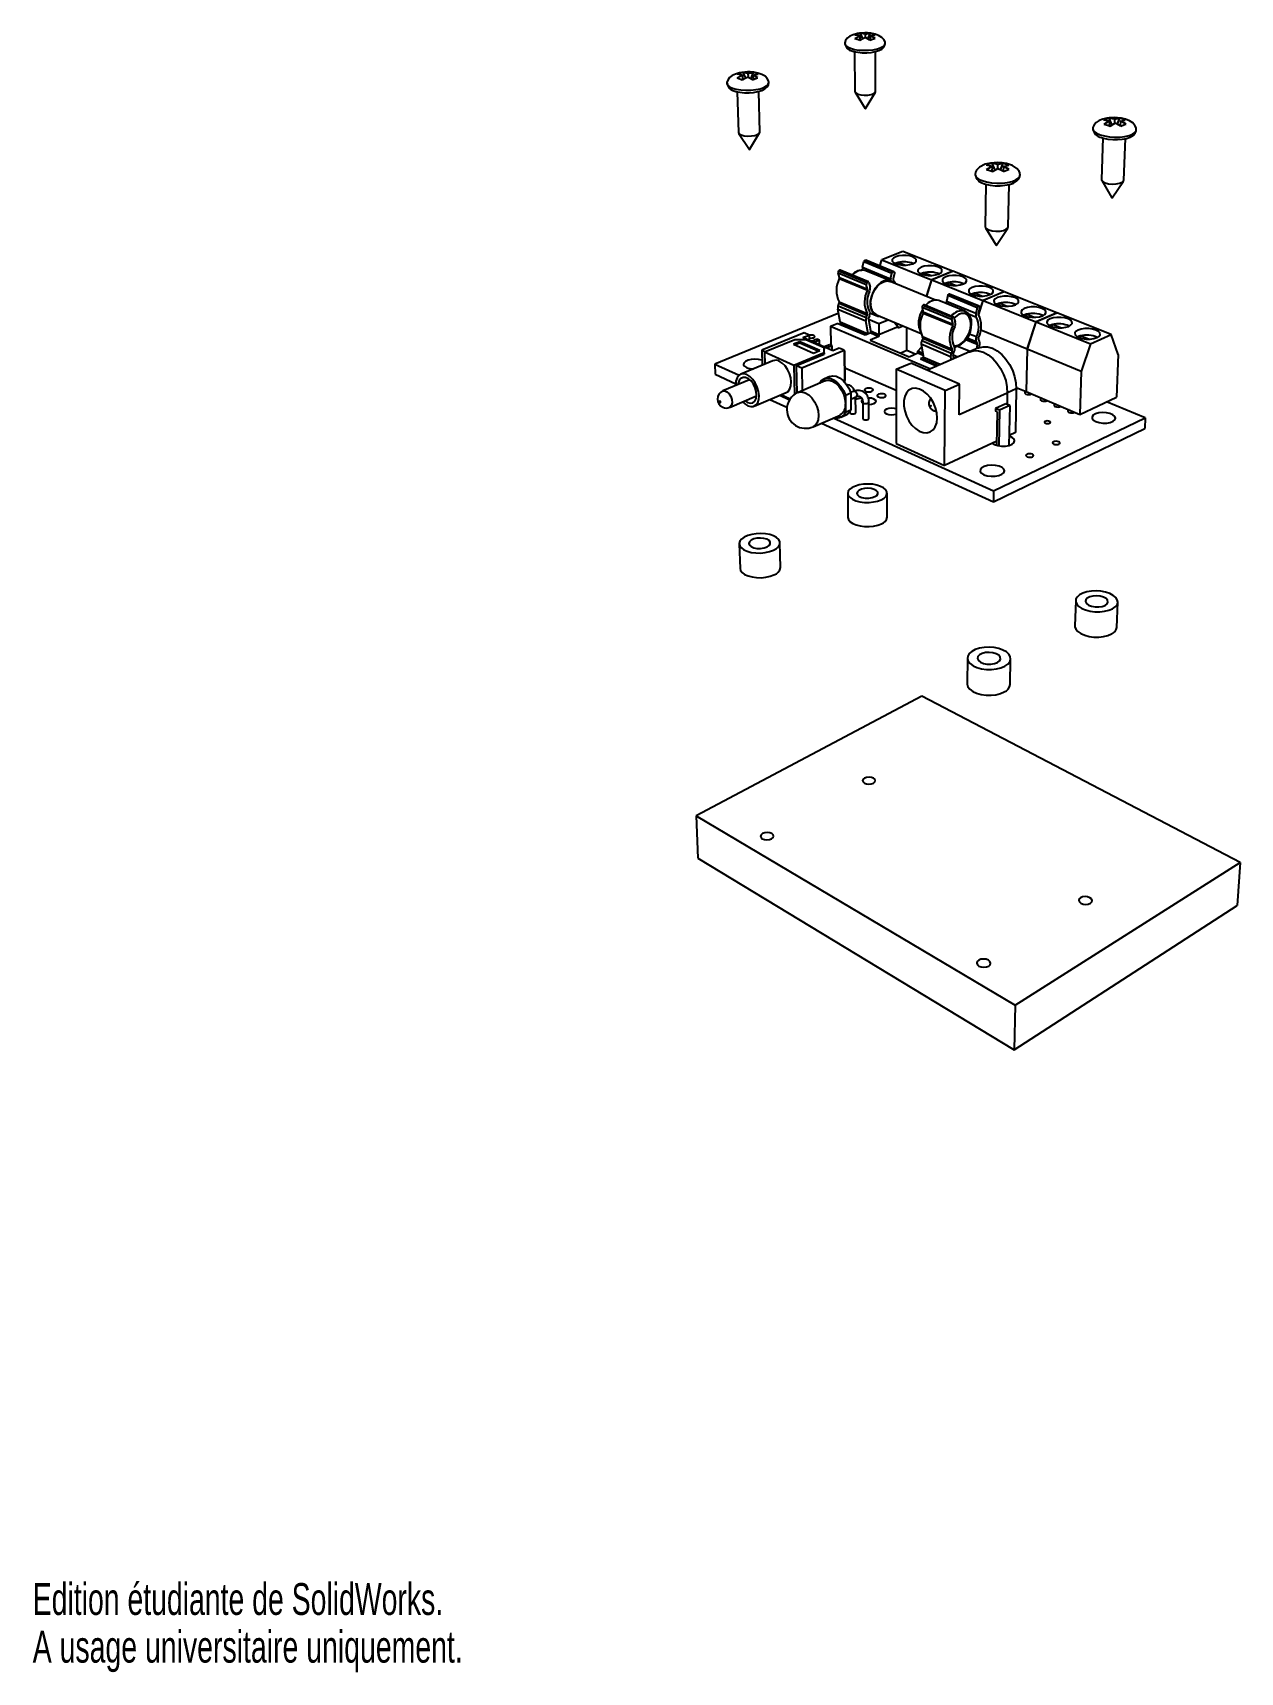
# Model space of a CAD drawing. Extents: x 0 to 142, y 0 to 192.
import ezdxf
from ezdxf.enums import TextEntityAlignment as Align

# ---------------------------------------------------------------- set-up
doc = ezdxf.new("R2010")
doc.units = 0
doc.layers.get('0').update_dxf_attribs({"linetype": 'CONTINUOUS'})

msp = doc.modelspace()

# ---------------------------------------------------------------- linework, layer by layer
at = {"color": 7, "linetype": 'CONTINUOUS'}
for p, q in [((97.05, 192.05), (96.47, 192.15)), ((97.05, 192.05), (97.06, 191.55)), ((97.66, 192.25), (97.08, 192.35)), ((97.08, 192.35), (97.35, 191.71)), ((97.66, 192.25), (98.25, 192.35)), ((97.66, 192.25), (97.66, 191.84)), ((98.25, 192.35), (97.97, 191.69)), ((98.25, 192.05), (98.84, 192.15)), ((98.25, 192.05), (98.26, 191.56)), ((96.44, 190.2), (96.47, 185.52)), ((98.91, 185.53), (98.89, 190.21)), ((83.27, 187.43), (82.69, 187.54)), ((83.27, 187.43), (83.28, 186.93)), ((83.91, 187.65), (83.34, 187.76)), ((83.34, 187.76), (83.62, 187.11)), ((83.91, 187.65), (84.55, 187.76)), ((83.91, 187.65), (83.93, 187.19)), ((84.55, 187.76), (84.24, 187.02)), ((84.51, 187.43), (85.14, 187.54)), ((84.51, 187.43), (84.52, 186.93)), ((82.67, 185.5), (82.8, 180.72)), ((85.32, 180.76), (85.21, 185.54)), ((96.5, 185.43), (97.69, 183.54)), ((97.71, 183.54), (98.88, 185.44)), ((126.33, 182.03), (125.67, 182.16)), ((126.94, 182.27), (126.27, 182.39)), ((126.27, 182.39), (126.61, 181.58)), ((126.33, 182.03), (126.32, 181.51)), ((126.94, 182.27), (126.92, 181.75)), ((126.94, 182.27), (127.52, 182.39)), ((127.52, 182.39), (127.23, 181.71)), ((127.62, 182.03), (127.6, 181.51)), ((127.62, 182.03), (128.2, 182.16)), ((82.83, 180.62), (84.1, 178.7)), ((84.12, 178.7), (85.29, 180.66)), ((125.58, 180.07), (125.41, 175.19)), ((128.03, 175.11), (128.22, 180)), ((113.21, 176.97), (112.54, 177.11)), ((112.54, 177.11), (112.89, 176.28)), ((113.21, 176.97), (113.84, 177.11)), ((113.84, 177.11), (113.52, 176.34)), ((112.57, 176.72), (111.9, 176.86)), ((112.57, 176.72), (112.56, 176.14)), ((113.21, 176.97), (113.2, 176.45)), ((113.9, 176.72), (113.89, 176.14)), ((113.9, 176.72), (114.53, 176.86)), ((111.83, 174.65), (111.76, 169.67)), ((114.46, 169.63), (114.56, 174.61)), ((125.44, 175.07), (126.63, 173.05)), ((126.65, 173.05), (127.99, 175)), ((111.79, 169.54), (113.06, 167.5)), ((113.08, 167.5), (114.42, 169.5)), ((97.37, 164.9), (97.51, 165.56)), ((97.51, 165.56), (100.82, 164.21)), ((97.66, 165.72), (100.97, 164.38)), ((97.66, 165.72), (97.72, 165.72)), ((97.72, 165.72), (101.03, 164.37)), ((101.05, 164.37), (97.74, 165.71)), ((99.4, 165.04), (99.63, 165.78)), ((102.09, 166.76), (99.63, 165.78)), ((99.63, 165.78), (105.47, 163.42)), ((107.93, 164.43), (102.09, 166.76)), ((94.5, 164.24), (97.81, 162.88)), ((94.66, 163.7), (94.5, 164.24)), ((94.58, 164.47), (94.64, 164.51)), ((94.58, 164.47), (97.89, 163.1)), ((94.64, 164.51), (97.95, 163.15)), ((94.66, 163.7), (97.96, 162.33)), ((98.05, 163.18), (94.74, 164.54)), ((97.37, 164.9), (100.67, 163.55)), ((97.75, 164.49), (97.65, 164.52)), ((100.65, 163.3), (97.75, 164.49)), ((100.67, 163.55), (100.82, 164.21)), ((101.11, 164.21), (100.96, 163.55)), ((100.97, 164.38), (101.03, 164.37)), ((101.54, 165.45), (101.21, 165.34)), ((101.54, 165.45), (101.23, 165.32)), ((101.54, 165.22), (101.54, 165.45)), ((102.3, 165.14), (101.54, 165.45)), ((104.54, 164.24), (104.21, 164.13)), ((104.54, 164.24), (104.23, 164.11)), ((104.54, 164.01), (104.54, 164.24)), ((105.33, 163.92), (104.54, 164.24)), ((105.47, 163.42), (107.93, 164.43)), ((107.95, 164.43), (105.49, 163.41)), ((107.93, 164.42), (107.93, 164.43)), ((113.96, 162.03), (107.95, 164.43)), ((94.64, 163.56), (97.95, 162.19)), ((97.96, 162.33), (97.81, 162.88)), ((97.89, 163.1), (97.95, 163.15)), ((98.1, 163.11), (98.25, 162.57)), ((105.95, 161.05), (100.62, 163.23)), ((105.47, 163.42), (104.87, 161.49)), ((104.88, 161.48), (105.49, 163.41)), ((105.49, 163.41), (111.5, 160.99)), ((107.41, 163.09), (107.08, 162.98)), ((107.41, 163.09), (107.1, 162.96)), ((107.4, 162.85), (107.41, 163.09)), ((108.22, 162.76), (107.41, 163.09)), ((110.98, 160.31), (107.51, 161.72)), ((107.57, 161.72), (107.51, 161.72)), ((111.04, 160.31), (107.57, 161.72)), ((111.07, 160.31), (107.59, 161.72)), ((110.49, 161.84), (110.17, 161.73)), ((110.49, 161.84), (110.18, 161.71)), ((110.49, 161.6), (110.49, 161.84)), ((111.34, 161.5), (110.49, 161.84)), ((111.5, 160.99), (113.96, 162.03)), ((113.98, 162.02), (111.52, 160.98)), ((113.96, 162.02), (113.96, 162.03)), ((120.16, 159.55), (113.98, 162.02)), ((94.48, 159.99), (97.77, 158.6)), ((94.75, 158.48), (94.48, 159.99)), ((94.52, 160.38), (94.63, 160.67)), ((94.52, 160.38), (97.81, 158.99)), ((94.63, 160.83), (97.92, 159.45)), ((94.63, 160.67), (97.92, 159.29)), ((107.82, 158.75), (104.35, 160.18)), ((104.35, 160.18), (104.5, 159.63)), ((104.49, 160.46), (104.43, 160.41)), ((107.9, 158.98), (104.43, 160.41)), ((107.96, 159.03), (104.49, 160.46)), ((108.06, 159.05), (104.59, 160.48)), ((109.37, 159.74), (106.34, 160.98)), ((107.36, 161.56), (107.21, 160.89)), ((110.68, 159.47), (107.21, 160.89)), ((110.83, 160.15), (107.36, 161.56)), ((110.83, 160.15), (110.68, 159.47)), ((110.96, 159.47), (111.12, 160.15)), ((111.5, 160.99), (110.98, 159.34)), ((111.04, 160.31), (110.98, 160.31)), ((110.99, 159.32), (111.52, 160.98)), ((111.52, 160.98), (117.71, 158.48)), ((113.44, 160.66), (113.12, 160.55)), ((113.44, 160.66), (113.13, 160.52)), ((113.44, 160.41), (113.44, 160.66)), ((114.31, 160.3), (113.44, 160.66)), ((94.57, 159.5), (80.04, 153.53)), ((93.62, 157.98), (94.4, 158.31)), ((93.62, 157.98), (93.65, 155.74)), ((93.62, 157.98), (105.33, 152.96)), ((97.69, 156.91), (94.4, 158.31)), ((94.75, 158.48), (98.03, 157.08)), ((94.86, 158.11), (95.01, 158.17)), ((94.88, 158.12), (94.88, 158.24)), ((94.93, 158.21), (97.84, 156.97)), ((98.03, 157.08), (97.77, 158.6)), ((97.81, 158.99), (97.92, 159.29)), ((98.06, 158.81), (99.29, 158.29)), ((98.06, 158.79), (98.33, 157.24)), ((98.19, 159.2), (98.08, 158.91)), ((98.24, 159.53), (98.98, 159.22)), ((99.01, 159.3), (104.24, 157.11)), ((99.29, 158.29), (100.36, 158.74)), ((99.29, 158.29), (99.29, 156.97)), ((101.56, 157.92), (99.29, 156.97)), ((101.12, 158.42), (101.56, 157.92)), ((101.2, 158.38), (101.16, 158.36)), ((102.15, 157.98), (101.56, 157.73)), ((101.56, 157.73), (101.56, 157.92)), ((102.56, 155.12), (102.56, 157.81)), ((107.95, 158.05), (104.48, 159.48)), ((107.97, 158.19), (104.5, 159.63)), ((107.82, 158.75), (107.97, 158.19)), ((107.96, 159.03), (107.9, 158.98)), ((108.26, 158.44), (108.11, 158.99)), ((116.62, 159.38), (116.3, 159.27)), ((116.62, 159.38), (116.31, 159.25)), ((116.61, 159.13), (116.62, 159.38)), ((117.52, 159.01), (116.62, 159.38)), ((117.71, 158.48), (116.68, 155.29)), ((116.7, 155.29), (117.73, 158.48)), ((117.71, 158.48), (120.16, 159.55)), ((120.18, 159.55), (117.73, 158.48)), ((117.73, 158.48), (124.1, 155.9)), ((119.65, 158.16), (119.34, 158.05)), ((119.65, 158.16), (119.35, 158.02)), ((119.64, 157.9), (119.65, 158.16)), ((120.59, 157.78), (119.65, 158.16)), ((120.17, 159.54), (120.16, 159.55)), ((126.55, 157.01), (120.18, 159.55)), ((90.51, 157.19), (85.57, 155.16)), ((89.41, 156.37), (85.87, 154.91)), ((90.02, 156.15), (89.28, 155.85)), ((90.73, 156.37), (89.41, 156.37)), ((90.02, 156), (89.46, 155.77)), ((92.36, 155.13), (90.02, 156.15)), ((90.02, 156.15), (90.02, 156)), ((92.18, 155.05), (90.02, 156)), ((90.36, 156.64), (91.09, 156.94)), ((93.88, 155.1), (90.36, 156.64)), ((91.09, 156.94), (90.51, 157.19)), ((92.88, 155.43), (90.73, 156.37)), ((91.09, 156.94), (91.1, 156.31)), ((92.02, 156.45), (91.39, 156.19)), ((92.31, 156.32), (91.68, 156.06)), ((92.31, 156.32), (92.02, 156.45)), ((92.32, 155.78), (92.31, 156.32)), ((98.35, 157.18), (97.69, 156.91)), ((98.03, 157.05), (98.03, 157.08)), ((99.29, 156.78), (98.27, 156.35)), ((98.27, 156.35), (102.83, 154.4)), ((99.29, 156.97), (98.3, 157.39)), ((98.35, 157.18), (99.29, 156.78)), ((99.29, 156.97), (99.29, 156.78)), ((104.43, 156.55), (104.31, 156.25)), ((107.77, 154.79), (104.31, 156.25)), ((107.88, 155.26), (104.42, 156.71)), ((107.88, 155.09), (104.43, 156.55)), ((110.71, 156.13), (110.82, 155.93)), ((111.08, 156.23), (110.97, 156.44)), ((111.05, 155.45), (111.12, 155.88)), ((116.68, 155.29), (111.25, 157.53)), ((122.92, 156.84), (122.61, 156.73)), ((122.92, 156.84), (122.62, 156.71)), ((122.91, 156.58), (122.92, 156.84)), ((123.89, 156.45), (122.92, 156.84)), ((124.1, 155.9), (123.04, 152.67)), ((124.1, 155.9), (126.55, 157.01)), ((127.38, 154.66), (126.55, 157.01)), ((85.57, 155.16), (86, 154.96)), ((85.57, 155.16), (85.61, 153.4)), ((89.31, 153.38), (85.87, 154.91)), ((85.87, 154.91), (85.9, 153.52)), ((89.28, 155.85), (91.62, 154.82)), ((92.86, 154.86), (89.31, 153.38)), ((89.63, 153.35), (92.86, 154.71)), ((90.26, 153.07), (95.2, 155.16)), ((91.62, 154.82), (92.36, 155.13)), ((92.86, 154.86), (92.88, 155.43)), ((92.86, 154.71), (92.88, 155.27)), ((92.86, 154.86), (92.86, 154.71)), ((93.5, 155.8), (92.87, 155.54)), ((92.88, 155.43), (92.88, 155.27)), ((93.79, 155.68), (93.16, 155.41)), ((93.79, 155.68), (93.5, 155.8)), ((93.8, 155.14), (93.79, 155.68)), ((94.61, 155.41), (93.88, 155.1)), ((95.2, 155.16), (94.61, 155.41)), ((95.2, 155.16), (95.24, 151.44)), ((95.29, 155.03), (95.2, 155.06)), ((95.29, 155.03), (95.2, 154.99)), ((95.32, 151.59), (95.29, 155.03)), ((102.56, 155.12), (101.85, 154.82)), ((103.54, 154.7), (102.56, 155.12)), ((102.83, 154.4), (103.85, 154.84)), ((103.85, 155.03), (104.31, 155.54)), ((104.43, 154.78), (103.85, 155.03)), ((103.85, 154.84), (103.85, 155.03)), ((103.85, 154.84), (104.47, 154.58)), ((104.51, 154.29), (104.17, 154.14)), ((104.17, 154.14), (106.11, 153.3)), ((107.71, 154.39), (104.26, 155.85)), ((104.26, 155.85), (104.51, 154.31)), ((104.61, 153.95), (104.76, 154.01)), ((104.68, 154.04), (106.26, 153.37)), ((109.93, 154.97), (104.98, 152.81)), ((107.71, 154.39), (107.77, 154.03)), ((107.88, 155.09), (107.77, 154.79)), ((108.01, 154.62), (108.57, 154.38)), ((108.08, 154.16), (108.01, 154.6)), ((108.02, 154.71), (108.14, 155.01)), ((109.98, 154.99), (108.53, 155.6)), ((110.99, 155.43), (110.09, 155.03)), ((110.83, 155.82), (110.75, 155.32)), ((116.68, 155.29), (116.56, 150.31)), ((116.7, 155.29), (116.58, 150.3)), ((123.04, 152.67), (116.7, 155.29)), ((127.38, 154.66), (127.18, 149.66)), ((80.04, 153.53), (82.89, 152.24)), ((80.04, 153.53), (80.08, 152.33)), ((80.08, 152.33), (82.49, 151.23)), ((86.85, 153.91), (83.07, 152.34)), ((89.31, 153.38), (89.38, 149.96)), ((89.63, 153.35), (90.26, 153.07)), ((89.69, 150.15), (89.63, 153.35)), ((90.26, 153.07), (90.3, 150.42)), ((93.52, 152.08), (92.89, 151.81)), ((95.3, 153.09), (101.33, 150.45)), ((101.33, 152.92), (103.02, 153.65)), ((107.06, 150.43), (101.33, 152.92)), ((101.33, 152.92), (101.33, 144.19)), ((105.86, 152.43), (103.02, 153.65)), ((108.75, 151.19), (105.86, 152.43)), ((123.04, 152.67), (122.87, 147.63)), ((84.12, 151.7), (80.96, 150.38)), ((84.65, 148.6), (88.42, 150.2)), ((92.99, 151.57), (89.82, 150.21)), ((95.36, 149.87), (95.99, 150.14)), ((96.36, 150.35), (95.98, 150.18)), ((95.99, 150.14), (96.01, 148.16)), ((106.98, 141.62), (107.06, 150.43)), ((107.06, 150.43), (108.75, 151.19)), ((108.71, 147.56), (108.75, 151.19)), ((114.36, 150.13), (108.71, 147.56)), ((114.36, 150.13), (114.34, 148.81)), ((115.41, 150.61), (115.3, 145.51)), ((115.41, 150.8), (116.56, 150.31)), ((116.56, 150.31), (116.58, 150.32)), ((116.58, 150.3), (122.87, 147.63)), ((81.77, 148.45), (84.93, 149.79)), ((86.51, 149.39), (88.5, 148.47)), ((87.65, 149.87), (88.81, 149.34)), ((95.36, 149.87), (95.37, 148.87)), ((95.37, 148.87), (95.38, 147.88)), ((96, 149.43), (96.64, 149.7)), ((96.57, 147.83), (96.56, 149.67)), ((96.64, 149.7), (96.63, 149.7)), ((97.4, 149), (97.41, 147.14)), ((98.1, 147.14), (98.09, 149.01)), ((114.19, 148.87), (112.98, 148.32)), ((112.98, 148.32), (112.98, 148)), ((113.43, 148.13), (112.98, 148.32)), ((114.64, 148.68), (113.43, 148.13)), ((114.64, 148.68), (114.19, 148.87)), ((114.64, 148.68), (114.54, 143.98)), ((122.87, 147.63), (127.18, 149.66)), ((130.54, 147.21), (126.01, 149.11)), ((91.57, 146.17), (94.73, 147.55)), ((92.57, 146.61), (112.72, 137.38)), ((93.94, 147.21), (112.74, 138.66)), ((94.83, 147.31), (95.46, 147.59)), ((95.38, 147.88), (96.01, 148.16)), ((95.88, 147.94), (95.88, 147.83)), ((112.74, 138.66), (130.54, 147.21)), ((113.17, 147.92), (112.98, 148)), ((113.17, 147.92), (113.1, 144)), ((113.43, 148.13), (113.35, 143.94)), ((130.54, 147.21), (130.49, 145.98)), ((113.11, 144.48), (106.98, 141.62)), ((112.72, 137.38), (130.49, 145.98)), ((115.3, 145.51), (114.57, 145.16)), ((101.33, 144.19), (106.98, 141.62)), ((112.74, 138.66), (112.72, 137.38)), ((95.63, 138.36), (95.66, 135.53)), ((100.26, 135.56), (100.25, 138.38)), ((82.91, 132.44), (83, 129.55)), ((87.74, 129.67), (87.67, 132.55)), ((122.39, 125.76), (122.29, 122.81)), ((127.19, 122.62), (127.31, 125.57)), ((109.67, 119.03), (109.63, 116.02)), ((114.69, 115.93), (114.75, 118.94)), ((104.34, 114.54), (77.85, 100.51)), ((141.69, 95.04), (104.34, 114.54)), ((77.85, 100.51), (115.29, 78.29)), ((77.85, 100.51), (78.04, 95.53)), ((78.04, 95.53), (115.17, 73.05)), ((115.29, 78.29), (141.69, 95.04)), ((141.69, 95.04), (141.34, 89.99)), ((115.17, 73.05), (141.34, 89.99)), ((115.29, 78.29), (115.17, 73.05))]:
    msp.add_line(p, q, dxfattribs=at)
at = {"color": 8, "linetype": 'CONTINUOUS'}
for p, q in [((110.73, 159.01), (109.82, 159.38)), ((110.83, 155.82), (109.5, 156.38)), ((110.82, 155.93), (109.55, 156.45)), ((110.71, 156.13), (109.63, 156.58)), ((110.73, 156.71), (109.88, 157.06)), ((106.49, 153.47), (104.51, 154.31)), ((115.41, 150.61), (114.37, 150.14)), ((88.87, 149.43), (87.78, 149.93))]:
    msp.add_line(p, q, dxfattribs=at)
at = {"color": 7, "linetype": 'CONTINUOUS'}
for points in [[(97.65, 192.41), (97.01, 192.37), (96.76, 192.32), (96.27, 192.18), (95.88, 192.01), (95.57, 191.78), (95.37, 191.51), (95.29, 191.24), (95.28, 191.15)], [(95.28, 191.17), (95.29, 191.12), (95.38, 190.93), (95.61, 190.75), (95.96, 190.59)], [(95.96, 190.59), (96.41, 190.47), (96.93, 190.39), (97.49, 190.36), (98.07, 190.37), (98.62, 190.43), (99.11, 190.53), (99.52, 190.67), (99.82, 190.84), (99.99, 191.02), (100.03, 191.17)], [(96.13, 190.29), (96.34, 190.22), (96.82, 190.13), (97.33, 190.08), (97.86, 190.07), (98.37, 190.11), (98.85, 190.2), (99.27, 190.33), (99.64, 190.51), (99.86, 190.72), (100, 190.95), (100.02, 191.17)], [(96.46, 191.75), (96.88, 191.98), (97.05, 192.05)], [(96.46, 191.75), (96.88, 191.62), (97.05, 191.55)], [(97.08, 192.35), (96.64, 192.22), (96.47, 192.15)], [(97.05, 191.55), (97.47, 191.78), (97.65, 191.85)], [(100.03, 191.17), (100.01, 191.36), (99.88, 191.63), (99.63, 191.88), (99.26, 192.1), (98.84, 192.26), (98.36, 192.36), (97.94, 192.41), (97.65, 192.41)], [(98.23, 191.55), (97.82, 191.78), (97.65, 191.85)], [(98.23, 191.55), (98.67, 191.71), (98.84, 191.75)], [(98.84, 192.15), (98.42, 192.31), (98.25, 192.35)], [(98.84, 191.75), (98.43, 191.98), (98.25, 192.05)], [(83.88, 187.83), (83.22, 187.77), (82.95, 187.72), (82.47, 187.57), (82.08, 187.39), (81.76, 187.15), (81.55, 186.87), (81.46, 186.56), (81.46, 186.48)], [(82.64, 187.12), (83.08, 187.36), (83.27, 187.43)], [(82.64, 187.12), (83.06, 186.97), (83.23, 186.9)], [(83.34, 187.76), (82.87, 187.62), (82.69, 187.54)], [(83.23, 186.9), (83.67, 187.14), (83.86, 187.22)], [(84.45, 186.9), (84.04, 187.14), (83.86, 187.22)], [(86.36, 186.56), (86.34, 186.77), (86.19, 187.05), (85.93, 187.31), (85.54, 187.53), (85.1, 187.68), (84.61, 187.78), (84.17, 187.82), (83.88, 187.83)], [(84.45, 186.9), (84.92, 187.07), (85.09, 187.12)], [(85.09, 187.12), (84.68, 187.36), (84.51, 187.43)], [(85.14, 187.54), (84.72, 187.71), (84.55, 187.76)], [(81.46, 186.49), (81.46, 186.47), (81.53, 186.27), (81.75, 186.08), (82.1, 185.91)], [(82.1, 185.91), (82.55, 185.78), (83.08, 185.7), (83.66, 185.66), (84.25, 185.67), (84.83, 185.74), (85.35, 185.84), (85.78, 185.99), (86.11, 186.17), (86.31, 186.37), (86.36, 186.56)], [(82.27, 185.61), (82.5, 185.53), (82.99, 185.43), (83.51, 185.38), (84.06, 185.37), (84.59, 185.42), (85.09, 185.51), (85.54, 185.64), (85.92, 185.84), (86.17, 186.06), (86.32, 186.3), (86.36, 186.56)], [(96.47, 185.52), (96.47, 185.49), (96.58, 185.35), (96.82, 185.22)], [(96.82, 185.22), (97.16, 185.14), (97.57, 185.1), (97.99, 185.11), (98.38, 185.17), (98.68, 185.28), (98.86, 185.42), (98.91, 185.53)], [(97.69, 183.53), (97.69, 183.54), (97.69, 183.54)], [(126.99, 182.47), (126.31, 182.44), (126.02, 182.39), (125.55, 182.28), (125.13, 182.11), (124.78, 181.88), (124.53, 181.6), (124.41, 181.29), (124.4, 181.16)], [(124.4, 181.17), (124.41, 181.05), (124.56, 180.83), (124.84, 180.62), (125.25, 180.44)], [(125.25, 180.44), (125.75, 180.3), (126.33, 180.21), (126.95, 180.17), (127.56, 180.18), (128.14, 180.25), (128.64, 180.37), (129.05, 180.53), (129.33, 180.72), (129.48, 180.93), (129.49, 181.03)], [(125.4, 180.12), (125.64, 180.05), (126.17, 179.94), (126.73, 179.88), (127.29, 179.88), (127.83, 179.92), (128.34, 180.02), (128.78, 180.18), (129.16, 180.41), (129.37, 180.64), (129.48, 180.92), (129.48, 181.04)], [(126.27, 182.39), (125.83, 182.24), (125.67, 182.16)], [(125.74, 181.7), (126.16, 181.95), (126.33, 182.03)], [(125.74, 181.7), (126.23, 181.54), (126.42, 181.47)], [(126.42, 181.47), (126.84, 181.72), (127.02, 181.8)], [(129.49, 181.02), (129.47, 181.24), (129.34, 181.54), (129.08, 181.83), (128.68, 182.08), (128.23, 182.26), (127.74, 182.39), (127.27, 182.45), (126.99, 182.47)], [(127.68, 181.47), (127.22, 181.72), (127.02, 181.8)], [(128.2, 182.16), (127.72, 182.34), (127.52, 182.39)], [(128.29, 181.7), (127.82, 181.95), (127.62, 182.03)], [(127.68, 181.47), (128.12, 181.65), (128.29, 181.7)], [(82.8, 180.72), (82.8, 180.7), (82.89, 180.55), (83.13, 180.42)], [(83.13, 180.42), (83.48, 180.32), (83.9, 180.28), (84.33, 180.3), (84.74, 180.36), (85.06, 180.48), (85.26, 180.62), (85.32, 180.76)], [(84.1, 178.7), (84.1, 178.7), (84.1, 178.7)], [(115.85, 175.72), (115.82, 175.97), (115.73, 176.19), (115.48, 176.49), (114.97, 176.83), (114.25, 177.07), (113.77, 177.15), (113.25, 177.19), (112.4, 177.13), (111.76, 176.98), (111.08, 176.63), (110.74, 176.29), (110.63, 176.06), (110.58, 175.79)], [(112.54, 177.11), (112.07, 176.94), (111.9, 176.86)], [(114.53, 176.86), (114.04, 177.05), (113.84, 177.11)], [(110.58, 175.79), (110.59, 175.7), (110.72, 175.47), (110.99, 175.25), (111.4, 175.06)], [(111.4, 175.06), (111.91, 174.91), (112.5, 174.81), (113.13, 174.76), (113.77, 174.78), (114.37, 174.85), (114.91, 174.97), (115.34, 175.15), (115.65, 175.35), (115.82, 175.58), (115.85, 175.73)], [(111.56, 174.73), (111.81, 174.65), (112.35, 174.53), (112.92, 174.47), (113.51, 174.47), (114.08, 174.52), (114.6, 174.62), (115.07, 174.78), (115.47, 175.02), (115.7, 175.27), (115.83, 175.55), (115.83, 175.73)], [(111.93, 176.37), (112.38, 176.63), (112.57, 176.72)], [(111.93, 176.37), (112.42, 176.2), (112.62, 176.12)], [(112.62, 176.12), (113.06, 176.38), (113.25, 176.47)], [(113.92, 176.12), (113.45, 176.38), (113.25, 176.47)], [(114.57, 176.37), (114.1, 176.63), (113.9, 176.72)], [(113.92, 176.12), (114.39, 176.31), (114.57, 176.37)], [(125.41, 175.19), (125.42, 175.11), (125.57, 174.94), (125.85, 174.8)], [(125.85, 174.8), (126.24, 174.7), (126.68, 174.66), (127.13, 174.67), (127.53, 174.75), (127.84, 174.87), (128, 175.02), (128.03, 175.11)], [(126.63, 173.05), (126.63, 173.05), (126.63, 173.05)], [(111.76, 169.67), (111.76, 169.61), (111.9, 169.43), (112.18, 169.28)], [(112.18, 169.28), (112.57, 169.17), (113.03, 169.12), (113.5, 169.14), (113.92, 169.22), (114.24, 169.35), (114.42, 169.51), (114.46, 169.63)], [(113.06, 167.49), (113.06, 167.5), (113.06, 167.5)], [(97.72, 165.72), (97.74, 165.71), (97.74, 165.71)], [(101.26, 166.11), (101, 165.97), (100.86, 165.8), (100.86, 165.62), (101, 165.45), (101.26, 165.31), (101.62, 165.2), (102.04, 165.15), (102.49, 165.15), (102.91, 165.2), (103.27, 165.31), (103.53, 165.45), (103.66, 165.62), (103.66, 165.8), (103.52, 165.97), (103.26, 166.11), (102.9, 166.22), (102.48, 166.27), (102.04, 166.27), (101.62, 166.22), (101.26, 166.11)], [(101.03, 164.37), (101.05, 164.37), (101.07, 164.36), (101.08, 164.35), (101.1, 164.33), (101.11, 164.3), (101.11, 164.27), (101.11, 164.24), (101.11, 164.21)], [(104.26, 164.91), (104, 164.76), (103.87, 164.59), (103.87, 164.41), (104.01, 164.24), (104.28, 164.09), (104.64, 163.99), (105.07, 163.93), (105.52, 163.93), (105.94, 163.99), (106.3, 164.09), (106.56, 164.24), (106.69, 164.41), (106.68, 164.59), (106.54, 164.76), (106.28, 164.91), (105.91, 165.02), (105.49, 165.07), (105.04, 165.07), (104.62, 165.02), (104.26, 164.91)], [(107.13, 163.76), (106.87, 163.61), (106.74, 163.44), (106.75, 163.25), (106.89, 163.08), (107.16, 162.93), (107.53, 162.82), (107.96, 162.76), (108.41, 162.76), (108.84, 162.82), (109.2, 162.93), (109.45, 163.08), (109.58, 163.25), (109.58, 163.44), (109.43, 163.61), (109.16, 163.76), (108.79, 163.87), (108.36, 163.92), (107.91, 163.92), (107.49, 163.87), (107.13, 163.76)], [(100.98, 163.08), (100.96, 163.1), (100.66, 163.3), (100.31, 163.37), (99.92, 163.31), (99.53, 163.12), (99.16, 162.81), (98.83, 162.41), (98.56, 161.93), (98.37, 161.4), (98.27, 160.87), (98.28, 160.37), (98.38, 159.92), (98.57, 159.55), (98.84, 159.3), (99.17, 159.17), (99.37, 159.15)], [(98.32, 160.64), (98.37, 161.16), (98.52, 161.69), (98.76, 162.19), (99.07, 162.63), (99.43, 162.97), (99.82, 163.2), (100.21, 163.29), (100.57, 163.24), (100.62, 163.23)], [(100.98, 163.42), (101.12, 163.17), (101.19, 162.99)], [(107.59, 161.72), (107.59, 161.72), (107.57, 161.72)], [(110.22, 162.52), (109.96, 162.37), (109.83, 162.19), (109.84, 162.01), (109.99, 161.83), (110.26, 161.68), (110.64, 161.57), (111.07, 161.51), (111.53, 161.51), (111.96, 161.57), (112.32, 161.68), (112.57, 161.83), (112.7, 162.01), (112.69, 162.19), (112.54, 162.37), (112.26, 162.52), (111.89, 162.63), (111.46, 162.68), (111.01, 162.68), (110.58, 162.63), (110.22, 162.52)], [(111.12, 160.15), (111.12, 160.18), (111.12, 160.21), (111.12, 160.24), (111.11, 160.26), (111.1, 160.28), (111.08, 160.3), (111.06, 160.31), (111.04, 160.31)], [(113.17, 161.33), (112.92, 161.18), (112.79, 161), (112.8, 160.81), (112.95, 160.64), (113.23, 160.48), (113.61, 160.37), (114.05, 160.31), (114.51, 160.31), (114.94, 160.37), (115.3, 160.48), (115.55, 160.64), (115.68, 160.81), (115.66, 161), (115.51, 161.18), (115.23, 161.33), (114.85, 161.44), (114.41, 161.5), (113.96, 161.5), (113.53, 161.44), (113.17, 161.33)], [(116.35, 160.06), (116.1, 159.9), (115.97, 159.72), (115.99, 159.53), (116.14, 159.35), (116.43, 159.19), (116.81, 159.08), (117.25, 159.02), (117.71, 159.02), (118.15, 159.08), (118.51, 159.19), (118.76, 159.35), (118.89, 159.53), (118.87, 159.72), (118.71, 159.9), (118.42, 160.06), (118.04, 160.17), (117.6, 160.23), (117.14, 160.23), (116.71, 160.17), (116.35, 160.06)], [(108.11, 158.99), (108.1, 159.01), (108.09, 159.03), (108.07, 159.05), (108.06, 159.06), (108.03, 159.06), (108.01, 159.05), (107.99, 159.04), (107.96, 159.03)], [(119.39, 158.84), (119.13, 158.68), (119.01, 158.5), (119.03, 158.3), (119.19, 158.12), (119.48, 157.96), (119.87, 157.85), (120.32, 157.79), (120.78, 157.79), (121.22, 157.85), (121.58, 157.96), (121.83, 158.12), (121.95, 158.3), (121.93, 158.5), (121.76, 158.68), (121.48, 158.84), (121.09, 158.95), (120.64, 159.01), (120.18, 159.01), (119.75, 158.95), (119.39, 158.84)], [(91.1, 156.62), (91.2, 156.6), (91.35, 156.58), (91.51, 156.6), (91.64, 156.63), (91.74, 156.69), (91.77, 156.76), (91.74, 156.82), (91.66, 156.88), (91.53, 156.92), (91.37, 156.93), (91.21, 156.92), (91.09, 156.88)], [(122.66, 157.53), (122.41, 157.37), (122.29, 157.18), (122.31, 156.98), (122.48, 156.8), (122.77, 156.64), (123.16, 156.52), (123.62, 156.46), (124.08, 156.46), (124.52, 156.52), (124.88, 156.64), (125.14, 156.8), (125.26, 156.98), (125.23, 157.18), (125.06, 157.37), (124.76, 157.53), (124.37, 157.64), (123.92, 157.7), (123.46, 157.7), (123.02, 157.64), (122.66, 157.53)], [(85.6, 153.99), (85.57, 154), (85.18, 154.08), (84.75, 154.11), (84.32, 154.07), (83.94, 153.97), (83.64, 153.83), (83.46, 153.65), (83.42, 153.46), (83.53, 153.28), (83.77, 153.13)], [(109.93, 154.97), (109.96, 154.98), (110.45, 155.11), (110.99, 155.09), (111.55, 154.92), (112.11, 154.62), (112.65, 154.19), (113.14, 153.65), (113.57, 153.02), (113.92, 152.32), (114.17, 151.59), (114.32, 150.85), (114.36, 150.13)], [(110.99, 155.43), (111.02, 155.44), (111.51, 155.56), (112.05, 155.54), (112.61, 155.38), (113.17, 155.08), (113.7, 154.65), (114.19, 154.11), (114.62, 153.49), (114.97, 152.8), (115.22, 152.07), (115.37, 151.33), (115.41, 150.61)], [(83.9, 148.64), (84.25, 148.54), (84.58, 148.57), (84.86, 148.73), (85.07, 149), (85.19, 149.38), (85.23, 149.83), (85.17, 150.33), (85.02, 150.83), (84.79, 151.31), (84.5, 151.73), (84.16, 152.07), (83.8, 152.29), (83.45, 152.39), (83.12, 152.36), (82.85, 152.2), (82.64, 151.92), (82.52, 151.54), (82.49, 151.09), (82.49, 151.02)], [(88.42, 150.2), (88.63, 150.33), (88.84, 150.61), (88.97, 150.99), (89.01, 151.43), (88.95, 151.93), (88.8, 152.43), (88.58, 152.9), (88.29, 153.32), (87.95, 153.65), (87.59, 153.87)], [(93.52, 152.08), (93.86, 152.16), (94.26, 152.1), (94.68, 151.91), (95.08, 151.6), (95.45, 151.19), (95.75, 150.69), (95.99, 150.14)], [(83.59, 149.22), (83.89, 149.03), (84.21, 148.95), (84.49, 149), (84.72, 149.18), (84.87, 149.48), (84.93, 149.86), (84.9, 150.3), (84.77, 150.75), (84.56, 151.18), (84.29, 151.55), (83.97, 151.81), (83.65, 151.96), (83.35, 151.97), (83.09, 151.85), (82.9, 151.61), (82.79, 151.26), (82.78, 151.14)], [(92.36, 151.3), (92.57, 151.59), (92.87, 151.8), (93.23, 151.89), (93.63, 151.83), (94.05, 151.64), (94.45, 151.33), (94.82, 150.91), (95.13, 150.42), (95.36, 149.87)], [(92.99, 151.57), (93.07, 151.6), (93.43, 151.63), (93.83, 151.52), (94.22, 151.28), (94.59, 150.92), (94.91, 150.47), (95.16, 149.95), (95.31, 149.41), (95.37, 148.87)], [(97.73, 150.34), (97.9, 150.29), (98.09, 150.28), (98.29, 150.29), (98.45, 150.34), (98.57, 150.42), (98.61, 150.5), (98.57, 150.59), (98.46, 150.66), (98.29, 150.71), (98.1, 150.72), (97.91, 150.71), (97.74, 150.66), (97.63, 150.59), (97.59, 150.5), (97.63, 150.42), (97.73, 150.34)], [(106.13, 147.2), (106.08, 147.79), (105.93, 148.41), (105.68, 149), (105.35, 149.55), (104.95, 150.01), (104.51, 150.37), (104.05, 150.6), (103.6, 150.7), (103.18, 150.65), (102.82, 150.46), (102.53, 150.15), (102.32, 149.73), (102.22, 149.21), (102.22, 148.64), (102.32, 148.04), (102.52, 147.43), (102.81, 146.87), (103.17, 146.37), (103.59, 145.95), (104.03, 145.65), (104.49, 145.48), (104.92, 145.45), (105.32, 145.56), (105.66, 145.81), (105.91, 146.18), (106.07, 146.65), (106.13, 147.2)], [(116.59, 150.29), (116.51, 150.27), (116.43, 150.21), (116.4, 150.13), (116.44, 150.06), (116.53, 150)], [(80.66, 149.04), (80.68, 149.03), (80.7, 149.04), (80.71, 149.06), (80.71, 149.09), (80.71, 149.12), (80.69, 149.15), (80.67, 149.18), (80.65, 149.19), (80.63, 149.2), (80.61, 149.19), (80.6, 149.17), (80.59, 149.14), (80.6, 149.11), (80.61, 149.08), (80.63, 149.05), (80.66, 149.04)], [(83.3, 149.1), (83.55, 148.87), (83.9, 148.64)], [(96.64, 149.7), (96.76, 149.75), (96.96, 149.76), (97.13, 149.7), (97.26, 149.56), (97.36, 149.34), (97.4, 149.05), (97.4, 149)], [(97.34, 149.34), (97.31, 149.31), (97.24, 149.17), (97.3, 149.02), (97.4, 148.94)], [(98.1, 148.79), (98.42, 148.82), (98.7, 148.9), (98.88, 149.02), (98.95, 149.17), (98.89, 149.31), (98.7, 149.43), (98.43, 149.51), (98.1, 149.54), (98.01, 149.54)], [(99.25, 149.67), (99.42, 149.62), (99.61, 149.6), (99.81, 149.62), (99.97, 149.67), (100.08, 149.74), (100.12, 149.83), (100.08, 149.92), (99.97, 149.99), (99.81, 150.04), (99.61, 150.05), (99.42, 150.04), (99.25, 149.99), (99.14, 149.92), (99.1, 149.83), (99.14, 149.74), (99.25, 149.67)], [(101.33, 148.26), (101.12, 148.32), (100.79, 148.35), (100.46, 148.32), (100.18, 148.24), (99.99, 148.11), (99.93, 147.97), (99.99, 147.82), (100.18, 147.7)], [(105.41, 148.62), (105.41, 148.63), (105.41, 148.63), (105.41, 148.63), (105.4, 148.63), (105.4, 148.63), (105.4, 148.63), (105.4, 148.63), (105.4, 148.63), (105.4, 148.63), (105.4, 148.62), (105.4, 148.62), (105.4, 148.62), (105.41, 148.62), (105.41, 148.62), (105.41, 148.62), (105.41, 148.62)], [(118.43, 149.52), (118.35, 149.49), (118.26, 149.43), (118.24, 149.35), (118.27, 149.28), (118.37, 149.22)], [(120.03, 148.84), (119.95, 148.81), (119.86, 148.75), (119.84, 148.68), (119.88, 148.6), (119.98, 148.54)], [(95.88, 147.83), (95.91, 147.77), (95.98, 147.72)], [(95.98, 147.72), (96.09, 147.69), (96.22, 147.68), (96.35, 147.69), (96.47, 147.72), (96.54, 147.77), (96.57, 147.83), (96.57, 147.83)], [(97.41, 147.14), (97.44, 147.08), (97.51, 147.03)], [(97.51, 147.03), (97.62, 147), (97.76, 146.99), (97.89, 147), (98, 147.03), (98.08, 147.08), (98.1, 147.14), (98.1, 147.14)], [(118.83, 146.59), (118.94, 146.55), (119.08, 146.54), (119.21, 146.55), (119.32, 146.59), (119.39, 146.64), (119.41, 146.7), (119.37, 146.75), (119.29, 146.8), (119.18, 146.84), (119.05, 146.85), (118.91, 146.84), (118.81, 146.8), (118.74, 146.75), (118.71, 146.7), (118.75, 146.64), (118.83, 146.59)], [(121.64, 148.16), (121.56, 148.13), (121.47, 148.06), (121.45, 147.99), (121.49, 147.92), (121.59, 147.86)], [(124.74, 146.78), (125.13, 146.66), (125.57, 146.6), (126.03, 146.61), (126.44, 146.68), (126.77, 146.82), (126.98, 146.99), (127.05, 147.19), (126.96, 147.39), (126.74, 147.57), (126.4, 147.72), (125.98, 147.8), (125.52, 147.83), (125.09, 147.79), (124.71, 147.68), (124.44, 147.53), (124.3, 147.34), (124.3, 147.14), (124.46, 146.94), (124.74, 146.78)], [(112.6, 144.24), (112.86, 144.08), (113.24, 143.96), (113.69, 143.9), (114.15, 143.91), (114.58, 143.99), (114.92, 144.12), (115.14, 144.3), (115.22, 144.51), (115.15, 144.71), (114.93, 144.9), (114.6, 145.05), (114.56, 145.06)], [(119.8, 144.14), (119.95, 144.09), (120.12, 144.08), (120.28, 144.09), (120.42, 144.14), (120.51, 144.2), (120.54, 144.28), (120.49, 144.35), (120.39, 144.42), (120.25, 144.46), (120.08, 144.48), (119.91, 144.46), (119.77, 144.42), (119.68, 144.35), (119.66, 144.28), (119.7, 144.2), (119.8, 144.14)], [(116.69, 142.66), (116.84, 142.62), (117.01, 142.6), (117.18, 142.62), (117.32, 142.66), (117.41, 142.73), (117.44, 142.8), (117.4, 142.88), (117.3, 142.95), (117.15, 142.99), (116.98, 143.01), (116.81, 142.99), (116.67, 142.95), (116.58, 142.88), (116.55, 142.8), (116.59, 142.73), (116.69, 142.66)], [(111.62, 140.55), (112.01, 140.42), (112.46, 140.36), (112.93, 140.37), (113.37, 140.45), (113.72, 140.59), (113.95, 140.78), (114.03, 140.99), (113.96, 141.2), (113.74, 141.4), (113.4, 141.55), (112.97, 141.64), (112.5, 141.67), (112.05, 141.63), (111.65, 141.52), (111.36, 141.35), (111.2, 141.15), (111.19, 140.93), (111.33, 140.73), (111.62, 140.55)], [(99.57, 137.61), (99.9, 137.81), (100.13, 138.04), (100.24, 138.28), (100.23, 138.53), (100.09, 138.78), (99.84, 139), (99.49, 139.18), (99.05, 139.32), (98.56, 139.42), (98.03, 139.45), (97.5, 139.43), (96.99, 139.35), (96.53, 139.22), (96.15, 139.05), (95.86, 138.83), (95.69, 138.6), (95.63, 138.35), (95.7, 138.1), (95.9, 137.86), (96.2, 137.66), (96.6, 137.49), (97.07, 137.37), (97.59, 137.3), (98.13, 137.29), (98.65, 137.35), (99.14, 137.45), (99.57, 137.61)], [(98.81, 137.97), (99.05, 138.12), (99.17, 138.31), (99.15, 138.5), (99.01, 138.67), (98.75, 138.82), (98.4, 138.91), (98, 138.95), (97.6, 138.93), (97.24, 138.85), (96.95, 138.71), (96.76, 138.54), (96.71, 138.35), (96.79, 138.17), (96.99, 138), (97.3, 137.88), (97.68, 137.81), (98.09, 137.8), (98.48, 137.86), (98.81, 137.97)], [(95.66, 135.53), (95.66, 135.52), (95.73, 135.27), (95.92, 135.03), (96.22, 134.82), (96.62, 134.65), (97.09, 134.53), (97.6, 134.47), (98.14, 134.46), (98.67, 134.51), (99.15, 134.62), (99.58, 134.78)], [(86.92, 131.69), (87.27, 131.9), (87.53, 132.14), (87.66, 132.4), (87.66, 132.67), (87.53, 132.93), (87.29, 133.16), (86.94, 133.36), (86.5, 133.51), (85.99, 133.61), (85.45, 133.64), (84.9, 133.62), (84.38, 133.54), (83.9, 133.4), (83.49, 133.21), (83.18, 132.99), (82.98, 132.74), (82.91, 132.47), (82.97, 132.21), (83.15, 131.96), (83.45, 131.74), (83.85, 131.56), (84.32, 131.43), (84.85, 131.36), (85.41, 131.35), (85.96, 131.41), (86.47, 131.52), (86.92, 131.69)], [(86.16, 132.07), (86.41, 132.23), (86.55, 132.43), (86.54, 132.63), (86.41, 132.82), (86.15, 132.97), (85.8, 133.07), (85.39, 133.11), (84.98, 133.09), (84.6, 133), (84.29, 132.86), (84.09, 132.68), (84.02, 132.48), (84.09, 132.28), (84.29, 132.11), (84.6, 131.98), (84.98, 131.9), (85.4, 131.89), (85.81, 131.95), (86.16, 132.07)], [(83, 129.55), (83.05, 129.32), (83.23, 129.07), (83.53, 128.85), (83.93, 128.67), (84.4, 128.54), (84.93, 128.47), (85.48, 128.46), (86.03, 128.51), (86.54, 128.63), (86.98, 128.8)], [(126.7, 124.81), (127.02, 125.03), (127.23, 125.29), (127.31, 125.57), (127.26, 125.85), (127.08, 126.13), (126.78, 126.38), (126.37, 126.59), (125.89, 126.75), (125.35, 126.86), (124.78, 126.9), (124.22, 126.87), (123.69, 126.78), (123.22, 126.64), (122.84, 126.44), (122.57, 126.19), (122.41, 125.92), (122.39, 125.64), (122.5, 125.36), (122.74, 125.09), (123.1, 124.86), (123.55, 124.67), (124.07, 124.53), (124.63, 124.46), (125.2, 124.45), (125.76, 124.51), (126.27, 124.63), (126.7, 124.81)], [(125.83, 125.21), (126.06, 125.39), (126.16, 125.6), (126.12, 125.81), (125.94, 126.01), (125.64, 126.18), (125.26, 126.29), (124.83, 126.33), (124.4, 126.3), (124.03, 126.21), (123.74, 126.06), (123.57, 125.86), (123.54, 125.65), (123.65, 125.44), (123.89, 125.25), (124.24, 125.11), (124.65, 125.03), (125.09, 125.02), (125.49, 125.09), (125.83, 125.21)], [(122.29, 122.81), (122.29, 122.69), (122.4, 122.41), (122.64, 122.14), (122.99, 121.9), (123.44, 121.71), (123.96, 121.57), (124.52, 121.49), (125.09, 121.49), (125.64, 121.54), (126.15, 121.67), (126.57, 121.85)], [(114.06, 118.07), (114.42, 118.31), (114.65, 118.58), (114.75, 118.88), (114.71, 119.19), (114.54, 119.48), (114.25, 119.74), (113.84, 119.97), (113.35, 120.14), (112.8, 120.25), (112.22, 120.3), (111.64, 120.27), (111.09, 120.17), (110.59, 120.02), (110.19, 119.8), (109.89, 119.55), (109.72, 119.26), (109.68, 118.96), (109.77, 118.66), (110, 118.37), (110.35, 118.12), (110.8, 117.92), (111.33, 117.77), (111.91, 117.69), (112.5, 117.68), (113.08, 117.75), (113.61, 117.88), (114.06, 118.07)], [(113.2, 118.5), (113.45, 118.69), (113.56, 118.91), (113.53, 119.14), (113.36, 119.35), (113.06, 119.53), (112.67, 119.64), (112.23, 119.69), (111.79, 119.66), (111.4, 119.56), (111.09, 119.4), (110.9, 119.19), (110.86, 118.97), (110.96, 118.74), (111.2, 118.54), (111.55, 118.39), (111.97, 118.31), (112.42, 118.3), (112.84, 118.37), (113.2, 118.5)], [(109.63, 116.02), (109.64, 115.95), (109.73, 115.64), (109.96, 115.36), (110.31, 115.1), (110.76, 114.9), (111.28, 114.75), (111.86, 114.67), (112.45, 114.66), (113.02, 114.72), (113.55, 114.85), (114, 115.05)], [(97.6, 104.94), (97.44, 104.8), (97.38, 104.65), (97.44, 104.49), (97.6, 104.36), (97.83, 104.27), (98.12, 104.24), (98.4, 104.27), (98.64, 104.36), (98.81, 104.49), (98.87, 104.65), (98.81, 104.8), (98.65, 104.94), (98.41, 105.02), (98.13, 105.05), (97.85, 105.02), (97.6, 104.94)], [(86.69, 97.82), (86.87, 97.96), (86.93, 98.13), (86.89, 98.29), (86.73, 98.43), (86.49, 98.53), (86.2, 98.56), (85.91, 98.53), (85.65, 98.43), (85.48, 98.29), (85.41, 98.13), (85.46, 97.96), (85.61, 97.82), (85.85, 97.73), (86.14, 97.7), (86.44, 97.73), (86.69, 97.82)], [(124.11, 90.25), (124.27, 90.4), (124.31, 90.58), (124.23, 90.75), (124.05, 90.9), (123.78, 91), (123.48, 91.04), (123.18, 91), (122.94, 90.9), (122.78, 90.75), (122.74, 90.58), (122.81, 90.4), (123, 90.25), (123.26, 90.15), (123.57, 90.12), (123.86, 90.15), (124.11, 90.25)], [(111, 83.56), (110.83, 83.4), (110.77, 83.22), (110.84, 83.03), (111.02, 82.87), (111.29, 82.77), (111.6, 82.73), (111.91, 82.77), (112.17, 82.87), (112.34, 83.03), (112.39, 83.22), (112.32, 83.4), (112.14, 83.56), (111.87, 83.67), (111.56, 83.7), (111.25, 83.67), (111, 83.56)]]:
    msp.add_lwpolyline(points, dxfattribs=at)
at = {"color": 8, "linetype": 'CONTINUOUS'}
for points in [[(108.07, 155.7), (108.22, 155.68), (108.59, 155.74), (108.96, 155.94), (109.32, 156.25), (109.62, 156.67), (109.87, 157.15), (110.02, 157.66), (110.08, 158.17)], [(110.08, 158.17), (110.03, 158.64), (109.89, 159.02), (109.66, 159.31), (109.36, 159.46), (109, 159.47), (108.63, 159.35), (108.26, 159.09), (108.12, 158.96)], [(80.96, 150.38), (80.97, 150.38), (81.2, 150.39), (81.46, 150.28), (81.71, 150.04), (81.9, 149.72), (82.03, 149.36), (82.06, 149), (82, 148.71), (81.85, 148.5), (81.77, 148.45)], [(89.82, 150.21), (89.9, 150.24), (90.26, 150.27), (90.65, 150.16), (91.05, 149.92), (91.42, 149.55), (91.74, 149.1), (91.99, 148.57), (92.15, 148.03), (92.2, 147.49), (92.16, 147), (92.01, 146.6), (91.78, 146.3), (91.57, 146.17)], [(96.36, 150.35), (96.4, 150.36), (96.49, 150.34), (96.59, 150.27), (96.67, 150.17), (96.72, 150.05), (96.74, 149.92)], [(97.99, 148.9), (97.88, 148.86), (97.74, 148.85), (97.61, 148.86), (97.5, 148.9), (97.43, 148.95), (97.4, 149)], [(98.09, 149.01), (98.09, 149), (98.07, 148.95), (97.99, 148.9)]]:
    msp.add_lwpolyline(points, dxfattribs=at)
at = {"color": 7, "linetype": 'CONTINUOUS'}
for centre, radius, start, end in [((96.29, 191.27), 0.996, 187.1802, 260.7415), ((82.47, 186.6), 1.01, 186.9328, 258.6266), ((97.7, 183.55), 0.0142, 246.0481, 306.0634), ((125.55, 181.26), 1.15, 184.066, 262.4391), ((84.11, 178.71), 0.0146, 245.7437, 307.3475), ((111.86, 175.98), 1.28, 190.0906, 256.644), ((126.64, 173.06), 0.0144, 244.4704, 306.2261), ((113.07, 167.51), 0.0147, 244.1021, 307.5784), ((97.69, 165.54), 0.186, 100.8279, 173.1451), ((102.25, 162.6), 2.93, 68.6556, 104.0221), ((94.73, 164.29), 0.231, 130.1637, 192.3716), ((94.71, 164.44), 0.0997, 71.472, 134.6603), ((94.45, 163.65), 0.217, 334.3024, 13.3362), ((97.31, 163.07), 1.48, 77.2713, 142.9761), ((98.02, 164.74), 0.671, 166.2923, 195.447), ((101.01, 164.19), 0.188, 101.3048, 173.0306), ((105.25, 161.4), 2.93, 68.0912, 104.1304), ((97.25, 162.18), 2.95, 152.1979, 207.1716), ((100.59, 160.79), 2.99, 152.1151, 206.6953), ((98.04, 162.92), 0.236, 130.4064, 191.9438), ((100.41, 160.89), 2.51, 152.1224, 206.6462), ((98.01, 163.09), 0.0885, 12.2361, 138.4787), ((97.75, 162.28), 0.22, 334.2539, 12.9287), ((97.5, 162.4), 0.771, 334.2563, 12.8919), ((101.37, 163.39), 0.714, 166.6273, 191.3609), ((101.12, 163.51), 0.167, 164.1378, 210.5656), ((107.55, 161.53), 0.194, 102.2567, 172.7968), ((108.13, 160.25), 2.93, 67.5554, 104.2317), ((111.22, 159.01), 2.93, 66.9823, 104.3383), ((95.23, 160.1), 0.763, 158.5188, 188.4889), ((94.47, 160.75), 0.183, 335.9782, 27.8537), ((97.6, 159.47), 0.647, 335.8543, 27.3373), ((99.68, 160.49), 1.36, 173.7247, 240.8656), ((106.61, 158.39), 2.67, 145.0443, 206.5811), ((104.59, 160.23), 0.244, 130.8889, 191.0954), ((104.56, 160.39), 0.101, 72.8284, 135.1537), ((106.01, 159.46), 1.56, 77.9437, 142.5423), ((107.96, 160.71), 0.772, 166.6221, 185.5657), ((108.72, 158.44), 1.45, 352.3153, 64.4396), ((111.03, 160.12), 0.197, 102.7679, 172.6684), ((114.17, 157.82), 2.93, 66.4416, 104.4374), ((95.08, 158.51), 0.339, 185.9211, 242.9598), ((98.54, 158.71), 0.775, 158.4346, 188.123), ((97.76, 159.36), 0.185, 335.851, 27.388), ((98.28, 158.83), 0.222, 158.4317, 188.0901), ((107.19, 158.04), 3.07, 151.958, 205.7416), ((104.28, 159.58), 0.227, 334.1614, 12.1175), ((110.69, 156.58), 3.11, 151.8782, 205.228), ((108.07, 158.79), 0.249, 131.147, 190.643), ((110.49, 156.69), 2.61, 151.8862, 205.1782), ((107.74, 158.15), 0.231, 334.114, 11.6833), ((107.48, 158.1), 2.67, 284.5829, 3.0365), ((107.46, 158.27), 0.809, 334.1167, 11.6464), ((111.25, 159.3), 0.6, 163.4714, 209.2384), ((108.48, 157.86), 2.53, 332.9946, 27.1129), ((111.12, 159.42), 0.172, 163.4686, 209.1799), ((108.29, 157.97), 3.01, 333.0021, 27.061), ((117.35, 156.54), 2.93, 65.8642, 104.5415), ((120.39, 155.32), 2.93, 65.3167, 104.6384), ((98.44, 157.25), 0.119, 188.2854, 213.5177), ((105.06, 155.95), 0.801, 158.2702, 187.3952), ((104.25, 156.63), 0.189, 335.6058, 26.4542), ((111.37, 156.4), 0.713, 153.9071, 201.9519), ((110.66, 155.86), 0.168, 348.9375, 24.5396), ((111.16, 156.51), 0.204, 153.9129, 201.9045), ((110.54, 155.99), 0.59, 348.9266, 24.485), ((123.67, 154), 2.93, 64.7317, 104.7401), ((87.18, 153.08), 0.893, 62.3584, 111.1779), ((104.83, 154.33), 0.326, 183.7894, 243.1285), ((108.52, 154.49), 0.815, 158.1841, 187.006), ((107.71, 155.17), 0.192, 335.4788, 25.9505), ((108.24, 154.62), 0.233, 158.1815, 186.9732), ((107.53, 155.29), 0.671, 335.4829, 25.899), ((84.64, 155.31), 2.35, 248.2342, 267.9865), ((81.38, 149.42), 1.04, 113.7985, 246.2837), ((90.68, 148.19), 2.2, 113.189, 181.0168), ((95.44, 150.1), 1.03, 15.4689, 88.8297), ((96.85, 149.19), 1.25, 351.3771, 113.2951), ((115.34, 151.13), 0.504, 278.1214, 303.6183), ((81.37, 149.26), 0.887, 242.8611, 296.616), ((94.06, 148.7), 1.32, 300.366, 7.6854), ((96.61, 150.95), 1.49, 268.1412, 294.7505), ((106.01, 148.9), 0.875, 138.0911, 270.32), ((116.83, 150.67), 0.73, 246.1471, 300.2813), ((118.67, 149.89), 0.729, 246.0043, 300.4552), ((120.27, 149.21), 0.728, 245.8795, 300.6072), ((90.69, 148.19), 2.2, 180.9012, 293.5906), ((94.42, 148.27), 1.04, 252.3477, 338.1459), ((95.01, 148.56), 1.07, 294.5388, 337.6267), ((100.79, 149.27), 1.69, 248.7817, 288.4993), ((121.89, 148.52), 0.727, 245.7534, 300.7606), ((99.32, 135.69), 0.946, 285.7371, 351.9927), ((86.69, 129.81), 1.05, 286.0487, 352.4031), ((126.25, 122.74), 0.951, 290.1819, 352.9696), ((113.63, 116.05), 1.07, 290.4605, 353.5843)]:
    msp.add_arc(centre, radius, start, end, dxfattribs=at)
at = {"color": 8, "linetype": 'CONTINUOUS'}
for centre, radius, start, end in [((97.4, 163.02), 1.52, 80.5279, 142.9533), ((109.03, 158.27), 1.52, 78.0323, 143.9711), ((96.29, 149.88), 0.339, 264.9385, 322.1577), ((96.54, 149.89), 0.208, 299.0994, 8.4117)]:
    msp.add_arc(centre, radius, start, end, dxfattribs=at)

# ---------------------------------------------------------------- texts
at = {"color": 7, "linetype": 'CONTINUOUS'}
for s, width, p in [('Edition étudiante de SolidWorks.', 0.667188, (0, 5.6)), ('A usage universitaire uniquement.', 0.668182, (0, 0))]:
    msp.add_text(s, height=3.7351, dxfattribs=dict(at, width=width)).set_placement(p, align=Align.BOTTOM_LEFT)

doc.saveas('drawing.dxf')
